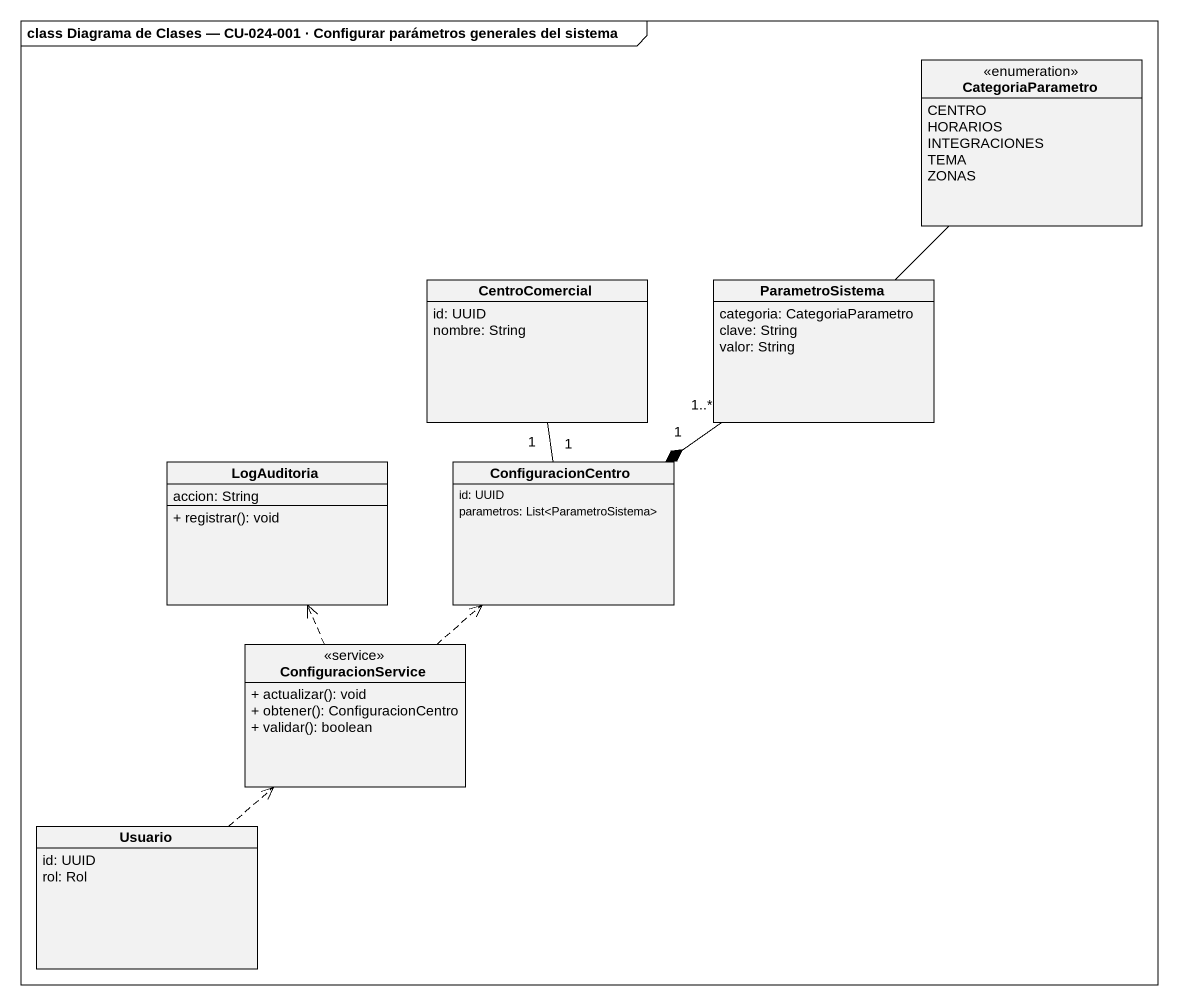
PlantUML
@startuml
mainframe class Diagrama de Clases — CU-024-001 · Configurar parámetros generales del sistema
hide circle
hide empty members
skinparam classAttributeIconSize 0
enum CategoriaParametro {
  CENTRO
  HORARIOS
  INTEGRACIONES
  TEMA
  ZONAS
}
class CentroComercial {
  id: UUID
  nombre: String
}
class ParametroSistema {
  categoria: CategoriaParametro
  clave: String
  valor: String
}
class LogAuditoria {
  accion: String
  + registrar(): void
}
class ConfiguracionCentro {
  id: UUID
  parametros: List<ParametroSistema>
}
class ConfiguracionService <<service>> {
  + actualizar(): void
  + obtener(): ConfiguracionCentro
  + validar(): boolean
}
class Usuario {
  id: UUID
  rol: Rol
}
ParametroSistema -up- CategoriaParametro
ConfiguracionCentro "1" -up- "1" CentroComercial
ConfiguracionCentro "1" *-up- "1..*" ParametroSistema
ConfiguracionService .up.> LogAuditoria
ConfiguracionService .up.> ConfiguracionCentro
Usuario .up.> ConfiguracionService
@enduml
